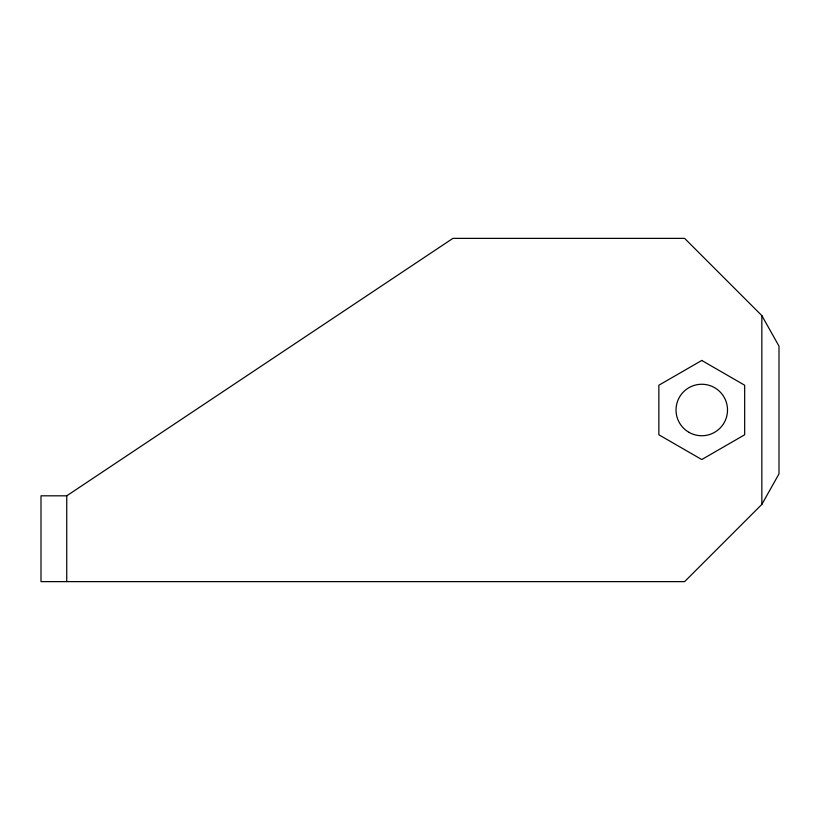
<?xml version="1.0" encoding="UTF-8"?>
<svg xmlns="http://www.w3.org/2000/svg" width="820" height="820" viewBox="0 0 820 820"><rect width="100%" height="100%" fill="white"/><g stroke="black" fill="none" stroke-linecap="round" stroke-linejoin="round"><path stroke-width="1.23" d="M761.841 504.392L779 473.868L779 346.132L761.841 315.608L684.608 238.374L452.906 238.374L66.748 495.813L41 495.813L41 581.626L684.608 581.626L761.841 504.392L761.841 315.608M66.748 495.813L66.748 581.626M701.766 360.452L658.86 385.226L658.86 434.774L701.766 459.548L744.673 434.774L744.673 385.226L701.766 360.452M688.892 432.294A25.748 25.748 0 0 0 727.514 410A25.748 25.748 0 0 0 688.892 387.706A25.748 25.748 0 0 0 688.892 432.294"/></g></svg>
